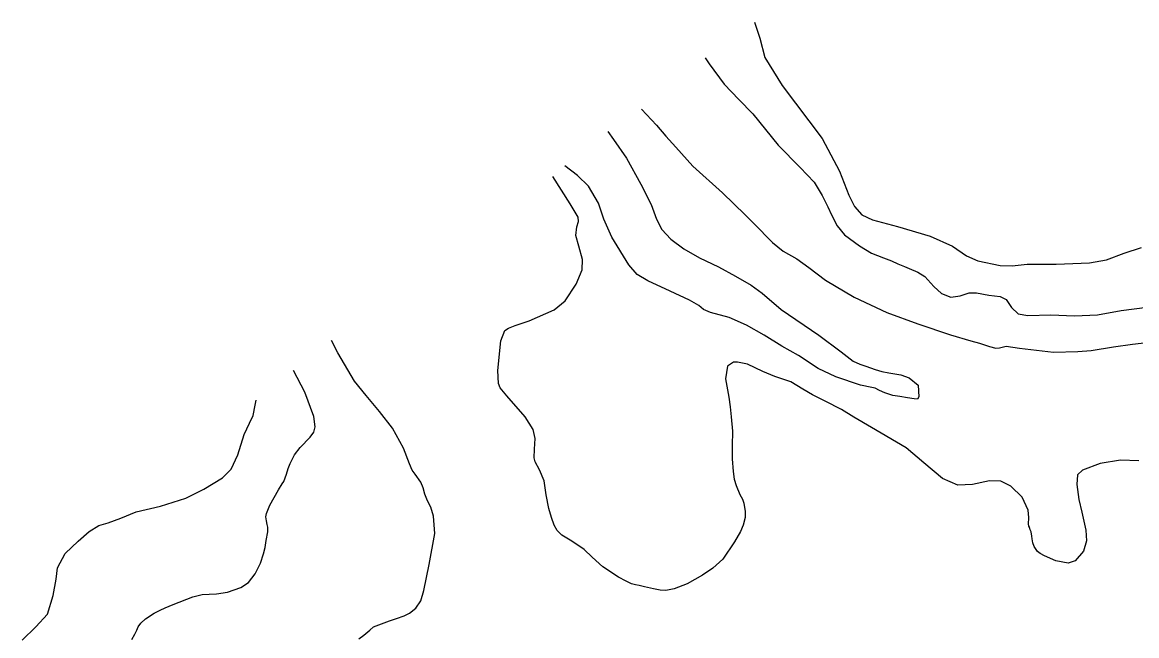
# Model space of a CAD drawing. Extents: x -717077 to -715000, y -984627 to -984000.
# Drawn here: x -717004 to -716540.9, y -984345 to -984090.2 of the extents above; entities that cross this region are included whole.
import ezdxf

# ---------------------------------------------------------------- set-up
doc = ezdxf.new("R2010")
doc.units = 0
doc.layers.add('contour_lines', color=1, linetype='CONTINUOUS')

msp = doc.modelspace()

# ---------------------------------------------------------------- linework, layer by layer
at = {"layer": 'contour_lines', "color": 1}
for p, q in [((-716699.635, -984090.203, 274), (-716697.516, -984096.811, 274)), ((-716697.516, -984096.811, 274), (-716695.418, -984104.808, 274)), ((-716720.241, -984104.957, 273), (-716718.544, -984107.481, 273)), ((-716718.544, -984107.481, 273), (-716712.345, -984115.966, 273)), ((-716695.418, -984104.808, 274), (-716688.219, -984116.441, 274)), ((-716712.345, -984115.966, 273), (-716706.255, -984122.249, 273)), ((-716688.219, -984116.441, 274), (-716671.575, -984138.438, 274)), ((-716746.696, -984126.234, 272), (-716740.374, -984132.876, 272)), ((-716706.255, -984122.249, 273), (-716700.416, -984128.284, 273)), ((-716700.416, -984128.284, 273), (-716689.861, -984141.166, 273)), ((-716740.374, -984132.876, 272), (-716736.494, -984137.506, 272)), ((-716760.591, -984135.534, 271), (-716758.232, -984138.852, 271)), ((-716758.232, -984138.852, 271), (-716752.924, -984146.685, 271)), ((-716736.494, -984137.506, 272), (-716732.375, -984142.093, 272)), ((-716671.575, -984138.438, 274), (-716664.372, -984152.017, 274)), ((-716732.375, -984142.093, 272), (-716725.346, -984150.019, 272)), ((-716689.861, -984141.166, 273), (-716680.695, -984150.445, 273)), ((-716752.924, -984146.685, 271), (-716746.872, -984157.382, 271)), ((-716773.251, -984153.791, 271), (-716778.513, -984149.795, 271)), ((-716768.741, -984158.243, 271), (-716773.251, -984153.791, 271)), ((-716725.346, -984150.019, 272), (-716713.055, -984160.977, 272)), ((-716680.695, -984150.445, 273), (-716674.901, -984156.56, 273)), ((-716664.372, -984152.017, 274), (-716660.462, -984161.944, 274)), ((-716776.274, -984165.593, 272), (-716783.53, -984154.254, 272)), ((-716764.515, -984165.301, 271), (-716768.741, -984158.243, 271)), ((-716746.872, -984157.382, 271), (-716742.7, -984165.812, 271)), ((-716674.901, -984156.56, 273), (-716671.522, -984162.195, 273)), ((-716713.055, -984160.977, 272), (-716703.569, -984170.128, 272)), ((-716671.522, -984162.195, 273), (-716669.264, -984166.833, 273)), ((-716660.462, -984161.944, 274), (-716658.181, -984166.726, 274)), ((-716773.028, -984171.122, 272), (-716776.274, -984165.593, 272)), ((-716762.275, -984172.003, 271), (-716764.515, -984165.301, 271)), ((-716742.7, -984165.812, 271), (-716740.479, -984171.952, 271)), ((-716669.264, -984166.833, 273), (-716667.709, -984170.135, 273)), ((-716658.181, -984166.726, 274), (-716655.122, -984170.199, 274)), ((-716772.831, -984172.899, 272), (-716773.028, -984171.122, 272)), ((-716758.969, -984179.384, 271), (-716762.275, -984172.003, 271)), ((-716740.479, -984171.952, 271), (-716738.22, -984176.325, 271)), ((-716703.569, -984170.128, 272), (-716697.825, -984175.972, 272)), ((-716667.709, -984170.135, 273), (-716665.338, -984174.783, 273)), ((-716655.122, -984170.199, 274), (-716650.73, -984172.218, 274)), ((-716650.73, -984172.218, 274), (-716640.314, -984174.977, 274)), ((-716773.948, -984178.753, 272), (-716773.564, -984175.095, 272)), ((-716773.564, -984175.095, 272), (-716772.831, -984172.899, 272)), ((-716738.22, -984176.325, 271), (-716734.497, -984180.28, 271)), ((-716697.825, -984175.972, 272), (-716694.421, -984179.436, 272)), ((-716665.338, -984174.783, 273), (-716662.298, -984178.495, 273)), ((-716640.314, -984174.977, 274), (-716626.766, -984178.997, 274)), ((-716772.752, -984183.236, 272), (-716773.948, -984178.753, 272)), ((-716751.896, -984190.949, 271), (-716758.969, -984179.384, 271)), ((-716734.497, -984180.28, 271), (-716729.131, -984184.346, 271)), ((-716694.421, -984179.436, 272), (-716692.249, -984181.677, 272)), ((-716692.249, -984181.677, 272), (-716687.85, -984185.207, 272)), ((-716662.298, -984178.495, 273), (-716656.065, -984183.083, 273)), ((-716626.766, -984178.997, 274), (-716617.409, -984183.225, 274)), ((-716771.213, -984188.687, 272), (-716772.752, -984183.236, 272)), ((-716729.131, -984184.346, 271), (-716722.62, -984188.092, 271)), ((-716687.85, -984185.207, 272), (-716682.078, -984188.472, 272)), ((-716656.065, -984183.083, 273), (-716651.099, -984186.053, 273)), ((-716651.099, -984186.053, 273), (-716646.026, -984188.027, 273)), ((-716617.409, -984183.225, 274), (-716611.593, -984187.24, 274)), ((-716553.484, -984188.853, 274), (-716546.02, -984186.058, 274)), ((-716546.02, -984186.058, 274), (-716538.936, -984183.77, 274)), ((-716771.377, -984193.025, 272), (-716771.213, -984188.687, 272)), ((-716748.457, -984194.942, 271), (-716751.896, -984190.949, 271)), ((-716722.62, -984188.092, 271), (-716714.73, -984191.779, 271)), ((-716682.078, -984188.472, 272), (-716677.15, -984192.073, 272)), ((-716646.026, -984188.027, 273), (-716642.798, -984189.331, 273)), ((-716642.798, -984189.331, 273), (-716640.137, -984190.47, 273)), ((-716640.137, -984190.47, 273), (-716637.407, -984191.575, 273)), ((-716611.593, -984187.24, 274), (-716606.826, -984189.25, 274)), ((-716606.826, -984189.25, 274), (-716597.644, -984191.162, 274)), ((-716592.607, -984191.325, 274), (-716586.454, -984190.718, 274)), ((-716586.454, -984190.718, 274), (-716574.386, -984190.677, 274)), ((-716574.386, -984190.677, 274), (-716560.453, -984190.158, 274)), ((-716560.453, -984190.158, 274), (-716553.484, -984188.853, 274)), ((-716773.881, -984198.935, 272), (-716771.377, -984193.025, 272)), ((-716744.015, -984197.637, 271), (-716748.457, -984194.942, 271)), ((-716714.73, -984191.779, 271), (-716707.582, -984195.707, 271)), ((-716707.582, -984195.707, 271), (-716701.124, -984199.387, 271)), ((-716677.15, -984192.073, 272), (-716670.204, -984197.351, 272)), ((-716637.407, -984191.575, 273), (-716635.383, -984192.522, 273)), ((-716635.383, -984192.522, 273), (-716631.865, -984194.035, 273)), ((-716631.865, -984194.035, 273), (-716628.915, -984195.835, 273)), ((-716597.644, -984191.162, 274), (-716592.607, -984191.325, 274)), ((-716778.351, -984205.949, 272), (-716773.881, -984198.935, 272)), ((-716734.806, -984201.921, 271), (-716744.015, -984197.637, 271)), ((-716701.124, -984199.387, 271), (-716696.47, -984202.726, 271)), ((-716670.204, -984197.351, 272), (-716658.251, -984204.394, 272)), ((-716628.915, -984195.835, 273), (-716625.22, -984199.966, 273)), ((-716625.22, -984199.966, 273), (-716621.972, -984202.836, 273)), ((-716726.727, -984205.574, 271), (-716734.806, -984201.921, 271)), ((-716696.47, -984202.726, 271), (-716688.622, -984209.46, 271)), ((-716658.251, -984204.394, 272), (-716644.689, -984210.79, 272)), ((-716621.972, -984202.836, 273), (-716618.093, -984204.337, 273)), ((-716618.093, -984204.337, 273), (-716614.239, -984203.788, 273)), ((-716614.239, -984203.788, 273), (-716610.445, -984202.555, 273)), ((-716610.445, -984202.555, 273), (-716607.435, -984202.572, 273)), ((-716607.435, -984202.572, 273), (-716602.307, -984203.494, 273)), ((-716602.307, -984203.494, 273), (-716597.555, -984204.051, 273)), ((-716597.555, -984204.051, 273), (-716595.172, -984205.378, 273)), ((-716782.93, -984209.646, 272), (-716778.351, -984205.949, 272)), ((-716722.87, -984207.882, 271), (-716726.727, -984205.574, 271)), ((-716720.88, -984209.436, 271), (-716722.87, -984207.882, 271)), ((-716717.949, -984210.763, 271), (-716720.88, -984209.436, 271)), ((-716688.622, -984209.46, 271), (-716672.919, -984220.191, 271)), ((-716595.172, -984205.378, 273), (-716592.857, -984208.723, 273)), ((-716592.857, -984208.723, 273), (-716590.132, -984211.253, 273)), ((-716547.305, -984209.936, 273), (-716536.575, -984208.457, 273)), ((-716799.109, -984216.202, 272), (-716793.31, -984214.155, 272)), ((-716793.31, -984214.155, 272), (-716782.93, -984209.646, 272)), ((-716710.206, -984212.792, 271), (-716717.949, -984210.763, 271)), ((-716703.036, -984215.956, 271), (-716710.206, -984212.792, 271)), ((-716644.689, -984210.79, 272), (-716631.769, -984215.444, 272)), ((-716590.132, -984211.253, 273), (-716586.094, -984211.974, 273)), ((-716586.094, -984211.974, 273), (-716576.532, -984211.733, 273)), ((-716576.532, -984211.733, 273), (-716566.677, -984212.154, 273)), ((-716566.677, -984212.154, 273), (-716557.156, -984211.68, 273)), ((-716557.156, -984211.68, 273), (-716547.305, -984209.936, 273)), ((-716805.082, -984222.483, 272), (-716803.418, -984218.147, 272)), ((-716803.418, -984218.147, 272), (-716801.896, -984217.193, 272)), ((-716801.896, -984217.193, 272), (-716799.109, -984216.202, 272)), ((-716695.659, -984220.194, 271), (-716703.036, -984215.956, 271)), ((-716631.769, -984215.444, 272), (-716618.241, -984219.971, 272)), ((-716872.872, -984227.473, 273), (-716875.461, -984222.397, 273)), ((-716806.434, -984234.817, 272), (-716805.082, -984222.483, 272)), ((-716688.336, -984224.73, 271), (-716695.659, -984220.194, 271)), ((-716672.919, -984220.191, 271), (-716663.686, -984227.085, 271)), ((-716618.241, -984219.971, 272), (-716609.844, -984222.462, 272)), ((-716609.844, -984222.462, 272), (-716606.263, -984223.407, 272)), ((-716606.263, -984223.407, 272), (-716602.068, -984224.802, 272)), ((-716542.56, -984223.865, 272), (-716535.4, -984223.003, 272)), ((-716865.957, -984239.257, 273), (-716872.872, -984227.473, 273)), ((-716681.396, -984228.579, 271), (-716688.336, -984224.73, 271)), ((-716663.686, -984227.085, 271), (-716658.664, -984230.885, 271)), ((-716602.068, -984224.802, 272), (-716599.361, -984225.56, 272)), ((-716599.361, -984225.56, 272), (-716597.928, -984225.402, 272)), ((-716597.928, -984225.402, 272), (-716595.111, -984224.708, 272)), ((-716595.111, -984224.708, 272), (-716589.577, -984225.56, 272)), ((-716589.577, -984225.56, 272), (-716575.459, -984227.188, 272)), ((-716575.459, -984227.188, 272), (-716565.359, -984226.985, 272)), ((-716565.359, -984226.985, 272), (-716559.793, -984226.514, 272)), ((-716559.793, -984226.514, 272), (-716550.538, -984225.06, 272)), ((-716550.538, -984225.06, 272), (-716542.56, -984223.865, 272)), ((-716708.484, -984231.351, 272), (-716710.894, -984233.01, 272)), ((-716706.742, -984231.327, 272), (-716708.484, -984231.351, 272)), ((-716702.608, -984232.243, 272), (-716706.742, -984231.327, 272)), ((-716696.296, -984235.246, 272), (-716702.608, -984232.243, 272)), ((-716673.197, -984233.985, 271), (-716681.396, -984228.579, 271)), ((-716658.664, -984230.885, 271), (-716655.978, -984232.152, 271)), ((-716655.978, -984232.152, 271), (-716653.504, -984232.986, 271)), ((-716886.549, -984243.796, 274), (-716891.268, -984234.875, 274)), ((-716806.091, -984240.258, 272), (-716806.434, -984234.817, 272)), ((-716710.894, -984233.01, 272), (-716711.73, -984238.259, 272)), ((-716691.303, -984237.312, 272), (-716696.296, -984235.246, 272)), ((-716684.597, -984239.566, 272), (-716691.303, -984237.312, 272)), ((-716665.953, -984237.508, 271), (-716673.197, -984233.985, 271)), ((-716653.504, -984232.986, 271), (-716649.513, -984234.462, 271)), ((-716649.513, -984234.462, 271), (-716646.767, -984235.298, 271)), ((-716646.767, -984235.298, 271), (-716643.919, -984235.772, 271)), ((-716643.919, -984235.772, 271), (-716638.862, -984236.637, 271)), ((-716638.862, -984236.637, 271), (-716635.452, -984237.841, 271)), ((-716861.031, -984245.141, 273), (-716865.957, -984239.257, 273)), ((-716805.419, -984241.964, 272), (-716806.091, -984240.258, 272)), ((-716802.671, -984245.387, 272), (-716805.419, -984241.964, 272)), ((-716711.73, -984238.259, 272), (-716710.327, -984245.852, 272)), ((-716679.6, -984242.543, 272), (-716684.597, -984239.566, 272)), ((-716655.588, -984240.98, 271), (-716665.953, -984237.508, 271)), ((-716650.901, -984241.9, 271), (-716655.588, -984240.98, 271)), ((-716649.515, -984242.233, 271), (-716650.901, -984241.9, 271)), ((-716635.452, -984237.841, 271), (-716631.689, -984240.874, 271)), ((-716631.689, -984240.874, 271), (-716631.406, -984245.742, 271)), ((-716882.827, -984253.909, 274), (-716886.549, -984243.796, 274)), ((-716855.518, -984251.828, 273), (-716861.031, -984245.141, 273)), ((-716794.965, -984254.093, 272), (-716802.671, -984245.387, 272)), ((-716710.327, -984245.852, 272), (-716709.781, -984249.977, 272)), ((-716675.64, -984244.898, 272), (-716679.6, -984242.543, 272)), ((-716670.339, -984247.579, 272), (-716675.64, -984244.898, 272)), ((-716647.775, -984243.081, 271), (-716649.515, -984242.233, 271)), ((-716645.558, -984244.126, 271), (-716647.775, -984243.081, 271)), ((-716642.18, -984245.209, 271), (-716645.558, -984244.126, 271)), ((-716639.243, -984245.647, 271), (-716642.18, -984245.209, 271)), ((-716636.147, -984246.115, 271), (-716639.243, -984245.647, 271)), ((-716633.384, -984246.652, 271), (-716636.147, -984246.115, 271)), ((-716631.99, -984246.789, 271), (-716633.384, -984246.652, 271)), ((-716631.406, -984245.742, 271), (-716631.99, -984246.789, 271)), ((-716908.11, -984253.519, 275), (-716907.189, -984249.204, 275)), ((-716907.189, -984249.204, 275), (-716906.863, -984247.114, 275)), ((-716709.781, -984249.977, 272), (-716709.448, -984254.047, 272)), ((-716663.5, -984251.092, 272), (-716670.339, -984247.579, 272)), ((-716658.456, -984254.202, 272), (-716663.5, -984251.092, 272)), ((-716909.567, -984256.663, 275), (-716908.11, -984253.519, 275)), ((-716882.276, -984258.289, 274), (-716882.827, -984253.909, 274)), ((-716850.16, -984258.79, 273), (-716855.518, -984251.828, 273)), ((-716791.659, -984259.33, 272), (-716794.965, -984254.093, 272)), ((-716709.448, -984254.047, 272), (-716708.806, -984260.037, 272)), ((-716651.061, -984258.505, 272), (-716658.456, -984254.202, 272)), ((-716911.729, -984261.402, 275), (-716909.567, -984256.663, 275)), ((-716884.406, -984262.552, 274), (-716882.881, -984260.458, 274)), ((-716882.881, -984260.458, 274), (-716882.276, -984258.289, 274)), ((-716845.616, -984267.102, 273), (-716850.16, -984258.79, 273)), ((-716790.836, -984263.016, 272), (-716791.659, -984259.33, 272)), ((-716708.806, -984260.037, 272), (-716708.942, -984266.127, 272)), ((-716636.741, -984266.915, 272), (-716651.061, -984258.505, 272)), ((-716914.428, -984269.839, 275), (-716911.729, -984261.402, 275)), ((-716888.512, -984266.783, 274), (-716884.406, -984262.552, 274)), ((-716791.125, -984267.493, 272), (-716790.836, -984263.016, 272)), ((-716917.215, -984275.816, 275), (-716914.428, -984269.839, 275)), ((-716892.723, -984273.45, 274), (-716890.876, -984269.809, 274)), ((-716890.876, -984269.809, 274), (-716888.512, -984266.783, 274)), ((-716843.03, -984273.539, 273), (-716845.616, -984267.102, 273)), ((-716791.293, -984271.095, 272), (-716791.125, -984267.493, 272)), ((-716708.942, -984266.127, 272), (-716708.944, -984271.539, 272)), ((-716629.286, -984273.117, 272), (-716636.741, -984266.915, 272)), ((-716893.444, -984275.488, 274), (-716892.723, -984273.45, 274)), ((-716841.929, -984276.199, 273), (-716843.03, -984273.539, 273)), ((-716790.845, -984272.769, 272), (-716791.293, -984271.095, 272)), ((-716789.021, -984276.061, 272), (-716790.845, -984272.769, 272)), ((-716708.944, -984271.539, 272), (-716708.604, -984276.752, 272)), ((-716621.612, -984279.679, 272), (-716629.286, -984273.117, 272)), ((-716556.11, -984273.433, 272), (-716563.355, -984276.158, 272)), ((-716547.579, -984272.037, 272), (-716556.11, -984273.433, 272)), ((-716540.017, -984272.296, 272), (-716547.579, -984272.037, 272)), ((-716920.774, -984279.456, 275), (-716917.215, -984275.816, 275)), ((-716895.323, -984280.891, 274), (-716894.155, -984277.881, 274)), ((-716894.155, -984277.881, 274), (-716893.444, -984275.488, 274)), ((-716840.661, -984277.943, 273), (-716841.929, -984276.199, 273)), ((-716838.345, -984281.238, 273), (-716840.661, -984277.943, 273)), ((-716787.151, -984280.64, 272), (-716789.021, -984276.061, 272)), ((-716708.604, -984276.752, 272), (-716708.18, -984279.896, 272)), ((-716565.41, -984278.214, 272), (-716565.809, -984282.16, 272)), ((-716563.355, -984276.158, 272), (-716565.41, -984278.214, 272)), ((-716928.501, -984284.174, 275), (-716920.774, -984279.456, 275)), ((-716897.548, -984284.326, 274), (-716895.979, -984281.935, 274)), ((-716895.979, -984281.935, 274), (-716895.323, -984280.891, 274)), ((-716837.367, -984283.494, 273), (-716838.345, -984281.238, 273)), ((-716836.69, -984286.211, 273), (-716837.367, -984283.494, 273)), ((-716786.219, -984286.444, 272), (-716787.151, -984280.64, 272)), ((-716708.18, -984279.896, 272), (-716707.366, -984282.647, 272)), ((-716707.366, -984282.647, 272), (-716705.854, -984286.298, 272)), ((-716615.244, -984282.518, 272), (-716621.612, -984279.679, 272)), ((-716609.083, -984282.213, 272), (-716615.244, -984282.518, 272)), ((-716602.004, -984280.686, 272), (-716609.083, -984282.213, 272)), ((-716597.314, -984280.734, 272), (-716602.004, -984280.686, 272)), ((-716593.141, -984282.88, 272), (-716597.314, -984280.734, 272)), ((-716588.457, -984287.455, 272), (-716593.141, -984282.88, 272)), ((-716565.809, -984282.16, 272), (-716564.848, -984288.376, 272)), ((-716946.589, -984291.223, 275), (-716936.1, -984287.823, 275)), ((-716936.1, -984287.823, 275), (-716928.501, -984284.174, 275)), ((-716901.076, -984290.807, 274), (-716897.548, -984284.326, 274)), ((-716835.596, -984288.958, 273), (-716836.69, -984286.211, 273)), ((-716785.155, -984292.106, 272), (-716786.219, -984286.444, 272)), ((-716705.854, -984286.298, 272), (-716704.708, -984288.304, 272)), ((-716704.708, -984288.304, 272), (-716704.123, -984289.944, 272)), ((-716586.004, -984292.767, 272), (-716588.457, -984287.455, 272)), ((-716956.67, -984293.474, 275), (-716946.589, -984291.223, 275)), ((-716902.545, -984294.228, 274), (-716901.076, -984290.807, 274)), ((-716834.22, -984291.634, 273), (-716835.596, -984288.958, 273)), ((-716833.107, -984295.381, 273), (-716834.22, -984291.634, 273)), ((-716784.114, -984295.951, 272), (-716785.155, -984292.106, 272)), ((-716704.123, -984289.944, 272), (-716703.537, -984293.432, 272)), ((-716585.669, -984295.84, 272), (-716586.004, -984292.767, 272)), ((-716564.848, -984288.376, 272), (-716563.607, -984293.6, 272)), ((-716968.349, -984298.057, 275), (-716963.007, -984296.219, 275)), ((-716963.007, -984296.219, 275), (-716956.67, -984293.474, 275)), ((-716902.802, -984295.625, 274), (-716902.545, -984294.228, 274)), ((-716902.569, -984297.28, 274), (-716902.802, -984295.625, 274)), ((-716902.204, -984298.739, 274), (-716902.569, -984297.28, 274)), ((-716832.59, -984302.578, 273), (-716833.107, -984295.381, 273)), ((-716782.978, -984299.054, 272), (-716784.114, -984295.951, 272)), ((-716703.597, -984295.922, 272), (-716704.383, -984299.062, 272)), ((-716703.537, -984293.432, 272), (-716703.597, -984295.922, 272)), ((-716585.806, -984298.62, 272), (-716585.669, -984295.84, 272)), ((-716563.607, -984293.6, 272), (-716561.995, -984301.083, 272)), ((-716980.769, -984305.776, 275), (-716976.17, -984301.641, 275)), ((-716976.17, -984301.641, 275), (-716972.197, -984299.245, 275)), ((-716972.197, -984299.245, 275), (-716968.349, -984298.057, 275)), ((-716902.592, -984305.366, 274), (-716901.979, -984301.769, 274)), ((-716901.918, -984299.956, 274), (-716902.204, -984298.739, 274)), ((-716901.979, -984301.769, 274), (-716901.918, -984299.956, 274)), ((-716781.741, -984301.27, 272), (-716782.978, -984299.054, 272)), ((-716779.72, -984303.168, 272), (-716781.741, -984301.27, 272)), ((-716705.528, -984301.749, 272), (-716707.981, -984305.962, 272)), ((-716704.383, -984299.062, 272), (-716705.528, -984301.749, 272)), ((-716585.617, -984300.095, 272), (-716585.806, -984298.62, 272)), ((-716585.585, -984299.806, 272), (-716585.617, -984300.095, 272)), ((-716585.456, -984299.745, 272), (-716585.585, -984299.806, 272)), ((-716585.076, -984300.952, 272), (-716585.456, -984299.745, 272)), ((-716584.767, -984301.842, 272), (-716585.076, -984300.952, 272)), ((-716584.382, -984303.683, 272), (-716584.767, -984301.842, 272)), ((-716561.995, -984301.083, 272), (-716561.72, -984305.52, 272)), ((-716986.221, -984310.857, 275), (-716980.769, -984305.776, 275)), ((-716903.129, -984308.36, 274), (-716902.592, -984305.366, 274)), ((-716834.935, -984315.372, 273), (-716832.59, -984302.578, 273)), ((-716775.564, -984305.711, 272), (-716779.72, -984303.168, 272)), ((-716770.517, -984309.162, 272), (-716775.564, -984305.711, 272)), ((-716707.981, -984305.962, 272), (-716712.869, -984313.15, 272)), ((-716584.306, -984304.696, 272), (-716584.382, -984303.683, 272)), ((-716584.097, -984306.357, 272), (-716584.306, -984304.696, 272)), ((-716583.529, -984307.95, 272), (-716584.097, -984306.357, 272)), ((-716561.72, -984305.52, 272), (-716563.011, -984309.815, 272)), ((-716989.376, -984316.754, 275), (-716986.221, -984310.857, 275)), ((-716904.958, -984314.818, 274), (-716903.756, -984311.035, 274)), ((-716903.756, -984311.035, 274), (-716903.129, -984308.36, 274)), ((-716767.221, -984312.391, 272), (-716770.517, -984309.162, 272)), ((-716582.103, -984309.975, 272), (-716583.529, -984307.95, 272)), ((-716581.04, -984310.807, 272), (-716582.103, -984309.975, 272)), ((-716579.133, -984311.813, 272), (-716581.04, -984310.807, 272)), ((-716563.011, -984309.815, 272), (-716566.44, -984313.888, 272)), ((-716907.194, -984319.337, 274), (-716904.958, -984314.818, 274)), ((-716837.054, -984326.218, 273), (-716834.935, -984315.372, 273)), ((-716762.684, -984316.37, 272), (-716767.221, -984312.391, 272)), ((-716712.869, -984313.15, 272), (-716716.956, -984316.952, 272)), ((-716574.476, -984313.824, 272), (-716579.133, -984311.813, 272)), ((-716569.372, -984314.785, 272), (-716574.476, -984313.824, 272)), ((-716566.44, -984313.888, 272), (-716569.372, -984314.785, 272)), ((-716989.932, -984321.468, 275), (-716989.376, -984316.754, 275)), ((-716909.985, -984322.892, 274), (-716907.194, -984319.337, 274)), ((-716756.176, -984320.708, 272), (-716762.684, -984316.37, 272)), ((-716753.075, -984322.391, 272), (-716756.176, -984320.708, 272)), ((-716721.312, -984319.778, 272), (-716727.686, -984323.399, 272)), ((-716716.956, -984316.952, 272), (-716721.312, -984319.778, 272)), ((-716991.098, -984328.249, 275), (-716989.932, -984321.468, 275)), ((-716918.747, -984326.883, 274), (-716913.107, -984324.922, 274)), ((-716913.107, -984324.922, 274), (-716909.985, -984322.892, 274)), ((-716750.754, -984323.372, 272), (-716753.075, -984322.391, 272)), ((-716749.185, -984323.838, 272), (-716750.754, -984323.372, 272)), ((-716747.587, -984324.151, 272), (-716749.185, -984323.838, 272)), ((-716745.377, -984324.681, 272), (-716747.587, -984324.151, 272)), ((-716741.698, -984325.562, 272), (-716745.377, -984324.681, 272)), ((-716727.686, -984323.399, 272), (-716733.149, -984325.562, 272)), ((-716993.463, -984336.055, 275), (-716991.098, -984328.249, 275)), ((-716941.348, -984332.051, 274), (-716933.184, -984328.88, 274)), ((-716933.184, -984328.88, 274), (-716929.202, -984327.918, 274)), ((-716929.202, -984327.918, 274), (-716926.268, -984327.742, 274)), ((-716926.268, -984327.742, 274), (-716923.27, -984327.637, 274)), ((-716923.27, -984327.637, 274), (-716918.747, -984326.883, 274)), ((-716838.369, -984330.492, 273), (-716837.054, -984326.218, 273)), ((-716738.854, -984326.044, 272), (-716741.698, -984325.562, 272)), ((-716736.62, -984326.143, 272), (-716738.854, -984326.044, 272)), ((-716733.149, -984325.562, 272), (-716736.62, -984326.143, 272)), ((-716949.15, -984335.606, 274), (-716946.668, -984334.348, 274)), ((-716946.668, -984334.348, 274), (-716944.614, -984333.361, 274)), ((-716944.614, -984333.361, 274), (-716941.348, -984332.051, 274)), ((-716843.014, -984335.634, 273), (-716840.426, -984333.516, 273)), ((-716840.426, -984333.516, 273), (-716838.369, -984330.492, 273)), ((-716998.32, -984341.334, 275), (-716993.463, -984336.055, 275)), ((-716954.79, -984339.733, 274), (-716952.824, -984337.931, 274)), ((-716952.824, -984337.931, 274), (-716949.15, -984335.606, 274)), ((-716855.803, -984340.503, 273), (-716851.396, -984338.822, 273)), ((-716851.396, -984338.822, 273), (-716848.417, -984337.866, 273)), ((-716848.417, -984337.866, 273), (-716845.362, -984336.716, 273)), ((-716845.362, -984336.716, 273), (-716843.014, -984335.634, 273)), ((-717003.997, -984346.801, 275), (-716998.32, -984341.334, 275)), ((-716957.222, -984344.341, 274), (-716956.417, -984342.66, 274)), ((-716956.417, -984342.66, 274), (-716955.827, -984341.309, 274)), ((-716955.827, -984341.309, 274), (-716954.79, -984339.733, 274)), ((-716862.126, -984344.763, 273), (-716859.553, -984342.641, 273)), ((-716859.553, -984342.641, 273), (-716857.986, -984341.326, 273)), ((-716857.986, -984341.326, 273), (-716855.803, -984340.503, 273)), ((-716958.497, -984346.528, 274), (-716957.222, -984344.341, 274)), ((-716864.089, -984346.313, 273), (-716862.126, -984344.763, 273))]:
    msp.add_line(p, q, dxfattribs=at)

doc.saveas('drawing.dxf')
